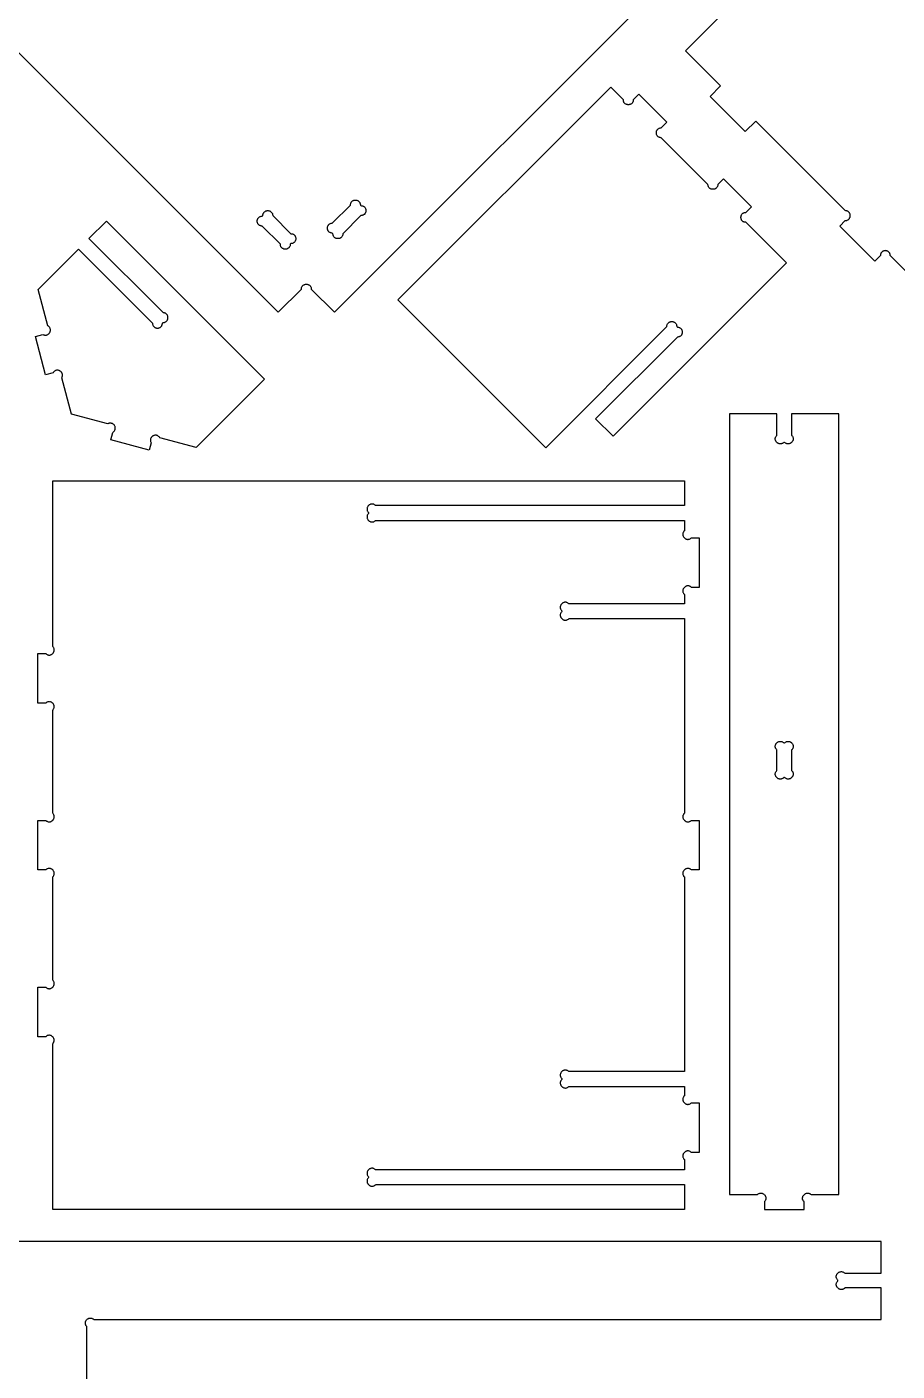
# Model space of a CAD drawing. Extents: x 105 to 1294, y 104 to 1295.
# Drawn here: x 476.9 to 652.4, y 377.7 to 648.8 of the extents above; entities that cross this region are included whole.
import ezdxf

# ---------------------------------------------------------------- set-up
doc = ezdxf.new("R2010")
doc.units = 0
doc.layers.add('LAYER_1', color=62, linetype='CONTINUOUS')

msp = doc.modelspace()

# ---------------------------------------------------------------- linework, layer by layer
at = {"layer": 'LAYER_1'}
for points in [[(668.11, 585.55), (651.04, 602.63), (651.03, 602.73), (651.02, 602.83), (650.99, 602.92), (650.96, 603.02), (650.92, 603.1), (650.87, 603.19), (650.81, 603.26), (650.75, 603.33), (650.67, 603.4), (650.6, 603.46), (650.52, 603.51), (650.43, 603.55), (650.34, 603.58), (650.24, 603.61), (650.14, 603.62), (650.04, 603.63), (649.94, 603.62), (649.84, 603.61), (649.74, 603.58), (649.65, 603.55), (649.56, 603.51), (649.48, 603.46), (649.4, 603.4), (649.33, 603.33), (649.27, 603.26), (649.21, 603.19), (649.16, 603.1), (649.12, 603.02), (649.08, 602.92), (649.06, 602.83), (649.04, 602.73), (649.04, 602.63), (647.92, 601.5), (640.84, 608.58), (641.96, 609.7), (642.07, 609.71), (642.17, 609.72), (642.26, 609.74), (642.35, 609.78), (642.44, 609.82), (642.52, 609.87), (642.6, 609.93), (642.67, 609.99), (642.74, 610.06), (642.79, 610.14), (642.84, 610.22), (642.89, 610.31), (642.92, 610.4), (642.94, 610.5), (642.96, 610.6), (642.96, 610.7), (642.96, 610.8), (642.94, 610.9), (642.92, 611), (642.89, 611.09), (642.84, 611.18), (642.79, 611.26), (642.74, 611.34), (642.67, 611.41), (642.6, 611.47), (642.52, 611.53), (642.44, 611.58), (642.35, 611.62), (642.26, 611.65), (642.17, 611.68), (642.07, 611.69), (641.96, 611.7), (623.89, 629.77), (621.77, 627.65), (614.7, 634.72), (616.82, 636.84), (609.75, 643.92), (696.07, 730.24)], [(457.25, 661.57), (527.61, 591.2), (532.27, 595.86), (532.28, 595.98), (532.29, 596.09), (532.32, 596.2), (532.36, 596.3), (532.4, 596.39), (532.46, 596.47), (532.52, 596.54), (532.58, 596.61), (532.66, 596.67), (532.74, 596.72), (532.82, 596.76), (532.9, 596.8), (532.99, 596.82), (533.08, 596.84), (533.18, 596.85), (533.27, 596.86), (533.36, 596.85), (533.46, 596.84), (533.55, 596.82), (533.64, 596.8), (533.72, 596.76), (533.81, 596.72), (533.89, 596.67), (533.96, 596.61), (534.03, 596.54), (534.09, 596.47), (534.14, 596.39), (534.19, 596.3), (534.22, 596.2), (534.25, 596.09), (534.27, 595.98), (534.27, 595.86), (538.93, 591.2), (606.64, 658.91)], [(489.01, 271.25), (489.01, 386.64), (488.94, 386.72), (488.89, 386.8), (488.83, 386.89), (488.79, 386.98), (488.76, 387.07), (488.74, 387.16), (488.72, 387.26), (488.72, 387.35), (488.72, 387.45), (488.74, 387.54), (488.76, 387.64), (488.79, 387.73), (488.83, 387.82), (488.89, 387.9), (488.94, 387.98), (489.01, 388.06), (489.09, 388.13), (489.17, 388.19), (489.26, 388.24), (489.34, 388.28), (489.44, 388.31), (489.53, 388.33), (489.62, 388.35), (489.72, 388.35), (489.82, 388.35), (489.91, 388.33), (490.01, 388.31), (490.1, 388.28), (490.19, 388.24), (490.27, 388.19), (490.35, 388.13), (490.43, 388.06), (649.19, 388.06), (649.19, 394.43), (641.86, 394.43), (641.77, 394.34), (641.68, 394.28), (641.58, 394.22), (641.49, 394.18), (641.39, 394.15), (641.3, 394.13), (641.2, 394.12), (641.11, 394.12), (641.02, 394.13), (640.92, 394.15), (640.84, 394.17), (640.75, 394.21), (640.67, 394.25), (640.59, 394.31), (640.51, 394.36), (640.45, 394.43), (640.38, 394.49), (640.32, 394.57), (640.27, 394.65), (640.23, 394.73), (640.19, 394.82), (640.17, 394.9), (640.15, 395), (640.14, 395.09), (640.14, 395.18), (640.15, 395.28), (640.17, 395.37), (640.2, 395.47), (640.24, 395.57), (640.3, 395.66), (640.36, 395.75), (640.45, 395.84), (640.45, 396.01), (640.36, 396.1), (640.3, 396.19), (640.24, 396.29), (640.2, 396.38), (640.17, 396.48), (640.15, 396.57), (640.14, 396.67), (640.14, 396.76), (640.15, 396.85), (640.17, 396.95), (640.19, 397.04), (640.23, 397.12), (640.27, 397.2), (640.32, 397.28), (640.38, 397.36), (640.45, 397.42), (640.51, 397.49), (640.59, 397.55), (640.67, 397.6), (640.75, 397.64), (640.84, 397.68), (640.92, 397.7), (641.02, 397.72), (641.11, 397.73), (641.2, 397.73), (641.3, 397.72), (641.39, 397.7), (641.49, 397.67), (641.58, 397.63), (641.68, 397.57), (641.77, 397.51), (641.86, 397.42), (649.19, 397.42), (649.19, 403.79), (377.82, 403.79)]]:
    msp.add_lwpolyline(points, dxfattribs=at)
for points in [[(621.92, 609.34), (621.8, 609.35), (621.69, 609.36), (621.58, 609.39), (621.48, 609.43), (621.39, 609.47), (621.31, 609.53), (621.24, 609.59), (621.17, 609.65), (621.11, 609.73), (621.06, 609.81), (621.02, 609.89), (620.98, 609.97), (620.95, 610.06), (620.94, 610.15), (620.92, 610.25), (620.92, 610.34), (620.92, 610.44), (620.94, 610.53), (620.95, 610.62), (620.98, 610.71), (621.02, 610.79), (621.06, 610.88), (621.11, 610.96), (621.17, 611.03), (621.24, 611.1), (621.31, 611.16), (621.39, 611.21), (621.48, 611.26), (621.58, 611.29), (621.69, 611.32), (621.8, 611.34), (621.92, 611.34), (623.04, 612.46), (617.38, 618.12), (616.26, 617), (616.26, 616.88), (616.24, 616.76), (616.21, 616.66), (616.18, 616.56), (616.13, 616.47), (616.08, 616.39), (616.02, 616.31), (615.95, 616.25), (615.88, 616.19), (615.8, 616.14), (615.72, 616.1), (615.63, 616.06), (615.54, 616.03), (615.45, 616.01), (615.36, 616), (615.26, 616), (615.17, 616), (615.08, 616.01), (614.98, 616.03), (614.89, 616.06), (614.81, 616.1), (614.73, 616.14), (614.65, 616.19), (614.57, 616.25), (614.51, 616.31), (614.45, 616.39), (614.39, 616.47), (614.35, 616.56), (614.31, 616.66), (614.28, 616.76), (614.27, 616.88), (614.26, 617), (604.86, 626.4), (604.74, 626.41), (604.62, 626.42), (604.52, 626.45), (604.42, 626.49), (604.33, 626.53), (604.25, 626.59), (604.18, 626.65), (604.11, 626.71), (604.05, 626.79), (604, 626.87), (603.96, 626.95), (603.92, 627.03), (603.89, 627.12), (603.87, 627.22), (603.86, 627.31), (603.86, 627.4), (603.86, 627.5), (603.87, 627.59), (603.89, 627.68), (603.92, 627.77), (603.96, 627.86), (604, 627.94), (604.05, 628.02), (604.11, 628.09), (604.18, 628.16), (604.25, 628.22), (604.33, 628.27), (604.42, 628.32), (604.52, 628.35), (604.62, 628.38), (604.74, 628.4), (604.86, 628.4), (605.98, 629.52), (600.32, 635.18), (599.2, 634.06), (599.2, 633.94), (599.18, 633.82), (599.15, 633.72), (599.12, 633.62), (599.07, 633.53), (599.02, 633.45), (598.96, 633.37), (598.89, 633.31), (598.82, 633.25), (598.74, 633.2), (598.66, 633.16), (598.57, 633.12), (598.48, 633.09), (598.39, 633.07), (598.3, 633.06), (598.2, 633.06), (598.11, 633.06), (598.02, 633.07), (597.92, 633.09), (597.83, 633.12), (597.75, 633.16), (597.67, 633.2), (597.59, 633.25), (597.51, 633.31), (597.45, 633.37), (597.39, 633.45), (597.33, 633.53), (597.29, 633.62), (597.25, 633.72), (597.22, 633.82), (597.21, 633.94), (597.2, 634.06), (594.67, 636.59), (551.75, 593.68), (581.54, 563.89), (605.97, 588.33), (605.98, 588.45), (606, 588.56), (606.02, 588.66), (606.06, 588.76), (606.1, 588.85), (606.16, 588.93), (606.22, 589.01), (606.29, 589.07), (606.36, 589.13), (606.44, 589.18), (606.52, 589.23), (606.61, 589.26), (606.7, 589.29), (606.79, 589.31), (606.88, 589.32), (606.97, 589.32), (607.07, 589.32), (607.16, 589.31), (607.25, 589.29), (607.34, 589.26), (607.43, 589.23), (607.51, 589.18), (607.59, 589.13), (607.66, 589.07), (607.73, 589.01), (607.79, 588.93), (607.84, 588.85), (607.89, 588.76), (607.92, 588.66), (607.95, 588.56), (607.97, 588.45), (607.97, 588.33), (608.1, 588.2), (608.22, 588.2), (608.33, 588.18), (608.43, 588.15), (608.53, 588.12), (608.62, 588.07), (608.7, 588.02), (608.78, 587.96), (608.84, 587.89), (608.9, 587.82), (608.95, 587.74), (609, 587.66), (609.03, 587.57), (609.06, 587.48), (609.08, 587.39), (609.09, 587.3), (609.09, 587.2), (609.09, 587.11), (609.08, 587.02), (609.06, 586.93), (609.03, 586.84), (609, 586.75), (608.95, 586.67), (608.9, 586.59), (608.84, 586.52), (608.78, 586.45), (608.7, 586.39), (608.62, 586.33), (608.53, 586.29), (608.43, 586.25), (608.33, 586.23), (608.22, 586.21), (608.1, 586.2), (591.61, 569.72), (595.15, 566.19), (630.11, 601.15)], [(538.63, 607.05), (538.51, 607.17), (538.39, 607.18), (538.28, 607.19), (538.17, 607.22), (538.08, 607.26), (537.99, 607.3), (537.9, 607.36), (537.83, 607.42), (537.76, 607.48), (537.71, 607.56), (537.65, 607.64), (537.61, 607.72), (537.58, 607.8), (537.55, 607.89), (537.53, 607.99), (537.52, 608.08), (537.51, 608.17), (537.52, 608.27), (537.53, 608.36), (537.55, 608.45), (537.58, 608.54), (537.61, 608.63), (537.65, 608.71), (537.71, 608.79), (537.76, 608.86), (537.83, 608.93), (537.9, 608.99), (537.99, 609.04), (538.08, 609.09), (538.17, 609.12), (538.28, 609.15), (538.39, 609.17), (538.51, 609.17), (542.17, 612.83), (542.18, 612.93), (542.19, 613.03), (542.22, 613.13), (542.25, 613.22), (542.29, 613.31), (542.34, 613.39), (542.4, 613.47), (542.46, 613.54), (542.53, 613.6), (542.61, 613.66), (542.69, 613.71), (542.78, 613.75), (542.87, 613.78), (542.97, 613.81), (543.07, 613.82), (543.17, 613.83), (543.27, 613.82), (543.37, 613.81), (543.47, 613.78), (543.56, 613.75), (543.65, 613.71), (543.73, 613.66), (543.81, 613.6), (543.88, 613.54), (543.94, 613.47), (544, 613.39), (544.05, 613.31), (544.09, 613.22), (544.13, 613.13), (544.15, 613.03), (544.17, 612.93), (544.17, 612.83), (544.29, 612.71), (544.41, 612.7), (544.53, 612.69), (544.63, 612.66), (544.73, 612.62), (544.82, 612.58), (544.9, 612.52), (544.98, 612.46), (545.04, 612.4), (545.1, 612.32), (545.15, 612.24), (545.19, 612.16), (545.23, 612.08), (545.26, 611.99), (545.28, 611.89), (545.29, 611.8), (545.29, 611.71), (545.29, 611.61), (545.28, 611.52), (545.26, 611.43), (545.23, 611.34), (545.19, 611.25), (545.15, 611.17), (545.1, 611.09), (545.04, 611.02), (544.98, 610.95), (544.9, 610.89), (544.82, 610.84), (544.73, 610.79), (544.63, 610.76), (544.53, 610.73), (544.41, 610.71), (544.29, 610.71), (540.64, 607.05), (540.63, 606.93), (540.61, 606.82), (540.59, 606.71), (540.55, 606.61), (540.5, 606.52), (540.45, 606.44), (540.39, 606.37), (540.32, 606.3), (540.25, 606.24), (540.17, 606.19), (540.09, 606.15), (540, 606.11), (539.91, 606.09), (539.82, 606.07), (539.73, 606.05), (539.63, 606.05), (539.54, 606.05), (539.45, 606.07), (539.36, 606.09), (539.27, 606.11), (539.18, 606.15), (539.1, 606.19), (539.02, 606.24), (538.95, 606.3), (538.88, 606.37), (538.82, 606.44), (538.77, 606.52), (538.72, 606.61), (538.68, 606.71), (538.66, 606.82), (538.64, 606.93)], [(528.03, 604.93), (524.37, 608.59), (524.25, 608.59), (524.14, 608.61), (524.03, 608.64), (523.93, 608.67), (523.84, 608.72), (523.76, 608.77), (523.69, 608.83), (523.62, 608.9), (523.56, 608.97), (523.51, 609.05), (523.47, 609.13), (523.43, 609.22), (523.41, 609.31), (523.39, 609.4), (523.38, 609.49), (523.37, 609.59), (523.38, 609.68), (523.39, 609.77), (523.41, 609.86), (523.43, 609.95), (523.47, 610.04), (523.51, 610.12), (523.56, 610.2), (523.62, 610.27), (523.69, 610.34), (523.76, 610.4), (523.84, 610.46), (523.93, 610.5), (524.03, 610.54), (524.14, 610.56), (524.25, 610.58), (524.37, 610.59), (524.5, 610.71), (524.5, 610.81), (524.52, 610.91), (524.54, 611.01), (524.57, 611.1), (524.62, 611.19), (524.67, 611.27), (524.72, 611.35), (524.79, 611.42), (524.86, 611.48), (524.94, 611.54), (525.02, 611.59), (525.11, 611.63), (525.2, 611.66), (525.29, 611.69), (525.39, 611.7), (525.49, 611.71), (525.6, 611.7), (525.7, 611.69), (525.79, 611.66), (525.88, 611.63), (525.97, 611.59), (526.05, 611.54), (526.13, 611.48), (526.2, 611.42), (526.27, 611.35), (526.32, 611.27), (526.37, 611.19), (526.42, 611.1), (526.45, 611.01), (526.47, 610.91), (526.49, 610.81), (526.5, 610.71), (530.15, 607.05), (530.27, 607.05), (530.39, 607.03), (530.49, 607), (530.59, 606.97), (530.68, 606.92), (530.76, 606.87), (530.84, 606.81), (530.9, 606.74), (530.96, 606.67), (531.01, 606.59), (531.05, 606.51), (531.09, 606.42), (531.12, 606.33), (531.14, 606.24), (531.15, 606.15), (531.15, 606.05), (531.15, 605.96), (531.14, 605.87), (531.12, 605.77), (531.09, 605.69), (531.05, 605.6), (531.01, 605.52), (530.96, 605.44), (530.9, 605.37), (530.84, 605.3), (530.76, 605.24), (530.68, 605.18), (530.59, 605.14), (530.49, 605.1), (530.39, 605.08), (530.27, 605.06), (530.15, 605.05), (530.03, 604.93), (530.02, 604.81), (530.01, 604.69), (529.98, 604.59), (529.94, 604.49), (529.9, 604.4), (529.84, 604.32), (529.78, 604.25), (529.72, 604.18), (529.64, 604.12), (529.56, 604.07), (529.48, 604.03), (529.4, 603.99), (529.31, 603.96), (529.22, 603.95), (529.12, 603.93), (529.03, 603.93), (528.94, 603.93), (528.84, 603.95), (528.75, 603.96), (528.66, 603.99), (528.58, 604.03), (528.49, 604.07), (528.41, 604.12), (528.34, 604.18), (528.27, 604.25), (528.21, 604.32), (528.16, 604.4), (528.11, 604.49), (528.08, 604.59), (528.05, 604.69), (528.03, 604.81)], [(480.15, 586.74), (480.26, 586.68), (480.37, 586.64), (480.47, 586.61), (480.57, 586.6), (480.67, 586.59), (480.77, 586.59), (480.87, 586.61), (480.96, 586.64), (481.04, 586.67), (481.13, 586.71), (481.21, 586.76), (481.28, 586.82), (481.35, 586.88), (481.41, 586.95), (481.47, 587.03), (481.52, 587.11), (481.56, 587.19), (481.6, 587.27), (481.63, 587.36), (481.65, 587.45), (481.66, 587.55), (481.66, 587.64), (481.66, 587.73), (481.64, 587.83), (481.62, 587.92), (481.59, 588.01), (481.54, 588.09), (481.49, 588.18), (481.42, 588.26), (481.34, 588.33), (481.25, 588.41), (481.15, 588.47), (479.19, 595.81), (487.32, 603.94), (502.25, 589.01), (502.25, 588.89), (502.27, 588.77), (502.3, 588.67), (502.33, 588.57), (502.38, 588.48), (502.43, 588.4), (502.49, 588.32), (502.56, 588.26), (502.63, 588.2), (502.71, 588.15), (502.79, 588.11), (502.88, 588.07), (502.97, 588.04), (503.06, 588.02), (503.15, 588.01), (503.25, 588.01), (503.34, 588.01), (503.43, 588.02), (503.53, 588.04), (503.62, 588.07), (503.7, 588.11), (503.78, 588.15), (503.86, 588.2), (503.94, 588.26), (504, 588.32), (504.06, 588.4), (504.12, 588.48), (504.16, 588.57), (504.2, 588.67), (504.23, 588.77), (504.24, 588.89), (504.25, 589.01), (504.37, 589.13), (504.47, 589.13), (504.57, 589.15), (504.67, 589.17), (504.76, 589.21), (504.85, 589.25), (504.93, 589.3), (505.01, 589.36), (505.08, 589.42), (505.14, 589.49), (505.2, 589.57), (505.25, 589.65), (505.29, 589.74), (505.33, 589.83), (505.35, 589.93), (505.36, 590.03), (505.37, 590.13), (505.36, 590.23), (505.35, 590.33), (505.33, 590.43), (505.29, 590.52), (505.25, 590.61), (505.2, 590.69), (505.14, 590.77), (505.08, 590.84), (505.01, 590.9), (504.93, 590.96), (504.85, 591.01), (504.76, 591.05), (504.67, 591.08), (504.57, 591.11), (504.47, 591.12), (504.37, 591.13), (489.44, 606.06), (492.98, 609.59), (524.84, 577.73), (511.04, 563.94), (503.71, 565.9), (503.64, 566), (503.57, 566.09), (503.49, 566.17), (503.41, 566.24), (503.33, 566.29), (503.24, 566.34), (503.15, 566.37), (503.06, 566.39), (502.97, 566.41), (502.88, 566.41), (502.78, 566.41), (502.69, 566.4), (502.6, 566.38), (502.51, 566.35), (502.42, 566.31), (502.34, 566.27), (502.26, 566.22), (502.19, 566.16), (502.12, 566.1), (502.05, 566.03), (502, 565.96), (501.95, 565.88), (501.91, 565.79), (501.87, 565.71), (501.85, 565.62), (501.83, 565.52), (501.83, 565.42), (501.83, 565.32), (501.85, 565.22), (501.88, 565.12), (501.92, 565.01), (501.97, 564.9), (501.57, 563.38), (493.84, 565.45), (494.25, 566.97), (494.33, 567.03), (494.41, 567.09), (494.48, 567.16), (494.55, 567.23), (494.6, 567.31), (494.65, 567.4), (494.68, 567.49), (494.71, 567.58), (494.73, 567.67), (494.75, 567.77), (494.75, 567.87), (494.74, 567.96), (494.72, 568.06), (494.7, 568.15), (494.66, 568.25), (494.61, 568.34), (494.56, 568.42), (494.5, 568.5), (494.43, 568.57), (494.35, 568.64), (494.27, 568.69), (494.19, 568.74), (494.1, 568.78), (494.01, 568.8), (493.91, 568.82), (493.82, 568.84), (493.72, 568.84), (493.62, 568.83), (493.53, 568.81), (493.43, 568.79), (493.34, 568.75), (493.25, 568.7), (485.91, 570.67), (483.95, 578.01), (484.01, 578.12), (484.05, 578.22), (484.08, 578.33), (484.09, 578.43), (484.1, 578.53), (484.1, 578.63), (484.08, 578.72), (484.06, 578.81), (484.02, 578.9), (483.98, 578.99), (483.93, 579.06), (483.87, 579.14), (483.81, 579.21), (483.74, 579.27), (483.66, 579.32), (483.59, 579.38), (483.5, 579.42), (483.42, 579.46), (483.33, 579.48), (483.24, 579.5), (483.14, 579.52), (483.05, 579.52), (482.96, 579.52), (482.87, 579.5), (482.77, 579.48), (482.68, 579.45), (482.6, 579.4), (482.51, 579.35), (482.43, 579.28), (482.36, 579.2), (482.28, 579.11), (482.22, 579.01), (480.69, 578.6), (478.63, 586.33)], [(640.66, 413.25), (640.66, 570.72), (631.14, 570.72), (631.14, 566.38), (631.23, 566.29), (631.29, 566.2), (631.35, 566.11), (631.39, 566.01), (631.42, 565.91), (631.45, 565.82), (631.45, 565.72), (631.45, 565.63), (631.44, 565.54), (631.42, 565.44), (631.4, 565.36), (631.36, 565.27), (631.32, 565.19), (631.27, 565.11), (631.21, 565.03), (631.14, 564.97), (631.08, 564.9), (631, 564.84), (630.92, 564.79), (630.84, 564.75), (630.76, 564.71), (630.67, 564.69), (630.58, 564.67), (630.48, 564.66), (630.39, 564.66), (630.29, 564.67), (630.2, 564.69), (630.1, 564.72), (630.01, 564.76), (629.91, 564.82), (629.82, 564.88), (629.73, 564.97), (629.56, 564.97), (629.47, 564.88), (629.38, 564.82), (629.28, 564.76), (629.19, 564.72), (629.09, 564.69), (629, 564.67), (628.9, 564.66), (628.81, 564.66), (628.71, 564.67), (628.62, 564.69), (628.53, 564.71), (628.45, 564.75), (628.37, 564.79), (628.29, 564.84), (628.21, 564.9), (628.14, 564.97), (628.08, 565.03), (628.02, 565.11), (627.97, 565.19), (627.93, 565.27), (627.89, 565.36), (627.87, 565.44), (627.85, 565.54), (627.84, 565.63), (627.83, 565.72), (627.84, 565.82), (627.86, 565.91), (627.9, 566.01), (627.94, 566.11), (628, 566.2), (628.06, 566.29), (628.14, 566.38), (628.14, 570.72), (618.63, 570.72), (618.63, 413.25), (624.23, 413.25), (624.32, 413.33), (624.41, 413.4), (624.51, 413.46), (624.6, 413.5), (624.7, 413.53), (624.79, 413.55), (624.89, 413.56), (624.98, 413.56), (625.08, 413.55), (625.17, 413.53), (625.26, 413.5), (625.34, 413.47), (625.42, 413.42), (625.5, 413.37), (625.58, 413.31), (625.64, 413.25), (625.71, 413.18), (625.77, 413.11), (625.82, 413.03), (625.86, 412.95), (625.9, 412.86), (625.92, 412.77), (625.94, 412.68), (625.95, 412.59), (625.95, 412.49), (625.94, 412.4), (625.92, 412.3), (625.89, 412.21), (625.85, 412.11), (625.79, 412.02), (625.73, 411.93), (625.64, 411.84), (625.64, 410.25), (633.64, 410.25), (633.64, 411.84), (633.56, 411.93), (633.49, 412.02), (633.44, 412.11), (633.4, 412.21), (633.36, 412.3), (633.34, 412.4), (633.33, 412.49), (633.34, 412.59), (633.35, 412.68), (633.37, 412.77), (633.39, 412.86), (633.43, 412.95), (633.47, 413.03), (633.52, 413.11), (633.58, 413.18), (633.64, 413.25), (633.71, 413.31), (633.79, 413.37), (633.87, 413.42), (633.95, 413.47), (634.03, 413.5), (634.12, 413.53), (634.21, 413.55), (634.31, 413.56), (634.4, 413.56), (634.5, 413.55), (634.59, 413.53), (634.69, 413.5), (634.78, 413.46), (634.88, 413.4), (634.97, 413.33), (635.06, 413.25)], [(482.13, 523.8), (482.13, 557.22), (609.51, 557.22), (609.51, 552.22), (547.23, 552.22), (547.14, 552.3), (547.05, 552.37), (546.96, 552.42), (546.86, 552.47), (546.77, 552.5), (546.67, 552.52), (546.58, 552.53), (546.48, 552.53), (546.39, 552.52), (546.3, 552.5), (546.21, 552.47), (546.12, 552.43), (546.04, 552.39), (545.96, 552.34), (545.89, 552.28), (545.82, 552.22), (545.76, 552.15), (545.7, 552.07), (545.65, 552), (545.6, 551.91), (545.57, 551.83), (545.54, 551.74), (545.52, 551.65), (545.51, 551.55), (545.51, 551.46), (545.52, 551.36), (545.54, 551.27), (545.57, 551.17), (545.61, 551.08), (545.67, 550.98), (545.74, 550.89), (545.82, 550.8), (545.82, 550.63), (545.74, 550.54), (545.67, 550.45), (545.61, 550.36), (545.57, 550.26), (545.54, 550.17), (545.52, 550.07), (545.51, 549.98), (545.51, 549.88), (545.52, 549.79), (545.54, 549.7), (545.57, 549.61), (545.6, 549.52), (545.65, 549.44), (545.7, 549.36), (545.76, 549.29), (545.82, 549.22), (545.89, 549.16), (545.96, 549.1), (546.04, 549.05), (546.12, 549), (546.21, 548.97), (546.3, 548.94), (546.39, 548.92), (546.48, 548.91), (546.58, 548.91), (546.67, 548.92), (546.77, 548.94), (546.86, 548.97), (546.96, 549.01), (547.05, 549.07), (547.14, 549.14), (547.23, 549.22), (609.51, 549.22), (609.51, 547.13), (609.43, 547.04), (609.36, 546.95), (609.3, 546.85), (609.26, 546.76), (609.23, 546.66), (609.21, 546.57), (609.2, 546.47), (609.2, 546.38), (609.21, 546.29), (609.23, 546.19), (609.26, 546.11), (609.29, 546.02), (609.34, 545.94), (609.39, 545.86), (609.45, 545.78), (609.51, 545.72), (609.58, 545.65), (609.65, 545.59), (609.73, 545.54), (609.81, 545.5), (609.9, 545.46), (609.99, 545.44), (610.08, 545.42), (610.17, 545.41), (610.27, 545.41), (610.36, 545.42), (610.46, 545.44), (610.55, 545.47), (610.65, 545.51), (610.74, 545.57), (610.83, 545.63), (610.92, 545.72), (612.51, 545.72), (612.51, 535.72), (610.92, 535.72), (610.83, 535.8), (610.74, 535.87), (610.65, 535.92), (610.55, 535.97), (610.46, 536), (610.36, 536.02), (610.27, 536.03), (610.17, 536.03), (610.08, 536.02), (609.99, 536), (609.9, 535.97), (609.81, 535.93), (609.73, 535.89), (609.65, 535.84), (609.58, 535.78), (609.51, 535.72), (609.45, 535.65), (609.39, 535.58), (609.34, 535.5), (609.29, 535.41), (609.26, 535.33), (609.23, 535.24), (609.21, 535.15), (609.2, 535.06), (609.2, 534.96), (609.21, 534.87), (609.23, 534.77), (609.26, 534.67), (609.3, 534.58), (609.36, 534.49), (609.43, 534.39), (609.51, 534.3), (609.51, 532.42), (586.2, 532.42), (586.11, 532.5), (586.02, 532.57), (585.93, 532.62), (585.83, 532.66), (585.73, 532.7), (585.64, 532.72), (585.54, 532.73), (585.45, 532.73), (585.36, 532.72), (585.27, 532.7), (585.18, 532.67), (585.09, 532.63), (585.01, 532.59), (584.93, 532.54), (584.86, 532.48), (584.79, 532.42), (584.72, 532.35), (584.67, 532.27), (584.61, 532.19), (584.57, 532.11), (584.54, 532.03), (584.51, 531.94), (584.49, 531.85), (584.48, 531.75), (584.48, 531.66), (584.49, 531.56), (584.51, 531.47), (584.54, 531.37), (584.58, 531.28), (584.64, 531.18), (584.71, 531.09), (584.79, 531), (584.79, 530.83), (584.71, 530.74), (584.64, 530.65), (584.58, 530.56), (584.54, 530.46), (584.51, 530.37), (584.49, 530.27), (584.48, 530.17), (584.48, 530.08), (584.49, 529.99), (584.51, 529.9), (584.54, 529.81), (584.57, 529.72), (584.61, 529.64), (584.67, 529.56), (584.72, 529.49), (584.79, 529.42), (584.86, 529.35), (584.93, 529.3), (585.01, 529.25), (585.09, 529.2), (585.18, 529.17), (585.27, 529.14), (585.36, 529.12), (585.45, 529.11), (585.54, 529.11), (585.64, 529.12), (585.73, 529.14), (585.83, 529.17), (585.93, 529.21), (586.02, 529.27), (586.11, 529.34), (586.2, 529.42), (609.51, 529.42), (609.51, 490.16), (609.43, 490.07), (609.36, 489.97), (609.3, 489.88), (609.26, 489.79), (609.23, 489.69), (609.21, 489.59), (609.2, 489.5), (609.2, 489.41), (609.21, 489.31), (609.23, 489.22), (609.26, 489.13), (609.29, 489.05), (609.34, 488.96), (609.39, 488.89), (609.45, 488.81), (609.51, 488.74), (609.58, 488.68), (609.65, 488.62), (609.73, 488.57), (609.81, 488.53), (609.9, 488.49), (609.99, 488.46), (610.08, 488.44), (610.17, 488.43), (610.27, 488.43), (610.36, 488.44), (610.46, 488.46), (610.55, 488.49), (610.65, 488.54), (610.74, 488.59), (610.83, 488.66), (610.92, 488.74), (612.51, 488.74), (612.51, 478.74), (610.92, 478.74), (610.83, 478.82), (610.74, 478.89), (610.65, 478.95), (610.55, 478.99), (610.46, 479.02), (610.36, 479.04), (610.27, 479.05), (610.17, 479.05), (610.08, 479.04), (609.99, 479.02), (609.9, 478.99), (609.81, 478.96), (609.73, 478.91), (609.65, 478.86), (609.58, 478.8), (609.51, 478.74), (609.45, 478.67), (609.39, 478.6), (609.34, 478.52), (609.29, 478.44), (609.26, 478.35), (609.23, 478.26), (609.21, 478.17), (609.2, 478.08), (609.2, 477.98), (609.21, 477.89), (609.23, 477.79), (609.26, 477.7), (609.3, 477.6), (609.36, 477.51), (609.43, 477.42), (609.51, 477.33), (609.51, 438.07), (586.2, 438.07), (586.11, 438.15), (586.02, 438.22), (585.93, 438.28), (585.83, 438.32), (585.73, 438.35), (585.64, 438.37), (585.54, 438.38), (585.45, 438.38), (585.36, 438.37), (585.27, 438.35), (585.18, 438.32), (585.09, 438.29), (585.01, 438.24), (584.93, 438.19), (584.86, 438.13), (584.79, 438.07), (584.72, 438), (584.67, 437.93), (584.61, 437.85), (584.57, 437.77), (584.54, 437.68), (584.51, 437.59), (584.49, 437.5), (584.48, 437.41), (584.48, 437.31), (584.49, 437.22), (584.51, 437.12), (584.54, 437.03), (584.58, 436.93), (584.64, 436.84), (584.71, 436.75), (584.79, 436.66), (584.79, 436.48), (584.71, 436.39), (584.64, 436.3), (584.58, 436.21), (584.54, 436.11), (584.51, 436.02), (584.49, 435.92), (584.48, 435.83), (584.48, 435.73), (584.49, 435.64), (584.51, 435.55), (584.54, 435.46), (584.57, 435.37), (584.61, 435.29), (584.67, 435.21), (584.72, 435.14), (584.79, 435.07), (584.86, 435), (584.93, 434.95), (585.01, 434.9), (585.09, 434.85), (585.18, 434.82), (585.27, 434.79), (585.36, 434.77), (585.45, 434.76), (585.54, 434.76), (585.64, 434.77), (585.73, 434.79), (585.83, 434.82), (585.93, 434.86), (586.02, 434.92), (586.11, 434.99), (586.2, 435.07), (609.51, 435.07), (609.51, 433.18), (609.43, 433.09), (609.36, 433), (609.3, 432.91), (609.26, 432.81), (609.23, 432.72), (609.21, 432.62), (609.2, 432.53), (609.2, 432.43), (609.21, 432.34), (609.23, 432.25), (609.26, 432.16), (609.29, 432.07), (609.34, 431.99), (609.39, 431.91), (609.45, 431.84), (609.51, 431.77), (609.58, 431.71), (609.65, 431.65), (609.73, 431.6), (609.81, 431.55), (609.9, 431.52), (609.99, 431.49), (610.08, 431.47), (610.17, 431.46), (610.27, 431.46), (610.36, 431.47), (610.46, 431.49), (610.55, 431.52), (610.65, 431.56), (610.74, 431.62), (610.83, 431.69), (610.92, 431.77), (612.51, 431.77), (612.51, 421.77), (610.92, 421.77), (610.83, 421.85), (610.74, 421.92), (610.65, 421.97), (610.55, 422.02), (610.46, 422.05), (610.36, 422.07), (610.27, 422.08), (610.17, 422.08), (610.08, 422.07), (609.99, 422.05), (609.9, 422.02), (609.81, 421.98), (609.73, 421.94), (609.65, 421.89), (609.58, 421.83), (609.51, 421.77), (609.45, 421.7), (609.39, 421.63), (609.34, 421.55), (609.29, 421.46), (609.26, 421.38), (609.23, 421.29), (609.21, 421.2), (609.2, 421.11), (609.2, 421.01), (609.21, 420.92), (609.23, 420.82), (609.26, 420.72), (609.3, 420.63), (609.36, 420.54), (609.43, 420.44), (609.51, 420.35), (609.51, 418.27), (547.23, 418.27), (547.14, 418.35), (547.05, 418.42), (546.96, 418.47), (546.86, 418.52), (546.77, 418.55), (546.67, 418.57), (546.58, 418.58), (546.48, 418.58), (546.39, 418.57), (546.3, 418.55), (546.21, 418.52), (546.12, 418.48), (546.04, 418.44), (545.96, 418.39), (545.89, 418.33), (545.82, 418.27), (545.76, 418.2), (545.7, 418.13), (545.65, 418.05), (545.6, 417.96), (545.57, 417.88), (545.54, 417.79), (545.52, 417.7), (545.51, 417.61), (545.51, 417.51), (545.52, 417.42), (545.54, 417.32), (545.57, 417.22), (545.61, 417.13), (545.67, 417.04), (545.74, 416.94), (545.82, 416.85), (545.82, 416.68), (545.74, 416.6), (545.67, 416.5), (545.61, 416.41), (545.57, 416.31), (545.54, 416.22), (545.52, 416.12), (545.51, 416.03), (545.51, 415.93), (545.52, 415.84), (545.54, 415.75), (545.57, 415.66), (545.6, 415.57), (545.65, 415.49), (545.7, 415.41), (545.76, 415.34), (545.82, 415.27), (545.89, 415.21), (545.96, 415.15), (546.04, 415.1), (546.12, 415.05), (546.21, 415.02), (546.3, 414.99), (546.39, 414.97), (546.48, 414.96), (546.58, 414.96), (546.67, 414.97), (546.77, 414.99), (546.86, 415.02), (546.96, 415.06), (547.05, 415.12), (547.14, 415.19), (547.23, 415.27), (609.51, 415.27), (609.51, 410.27), (482.13, 410.27), (482.13, 443.69), (482.19, 443.76), (482.25, 443.84), (482.3, 443.93), (482.35, 444.02), (482.38, 444.11), (482.4, 444.2), (482.41, 444.3), (482.42, 444.39), (482.41, 444.49), (482.4, 444.58), (482.38, 444.68), (482.35, 444.77), (482.3, 444.86), (482.25, 444.94), (482.19, 445.02), (482.13, 445.1), (482.05, 445.17), (481.97, 445.23), (481.88, 445.28), (481.79, 445.32), (481.7, 445.35), (481.61, 445.38), (481.51, 445.39), (481.42, 445.39), (481.32, 445.39), (481.23, 445.38), (481.13, 445.35), (481.04, 445.32), (480.95, 445.28), (480.87, 445.23), (480.79, 445.17), (480.71, 445.1), (479.13, 445.1), (479.13, 455.1), (480.71, 455.1), (480.8, 455.02), (480.89, 454.95), (480.99, 454.9), (481.08, 454.85), (481.18, 454.82), (481.27, 454.8), (481.37, 454.79), (481.46, 454.79), (481.56, 454.8), (481.65, 454.82), (481.74, 454.85), (481.82, 454.89), (481.9, 454.93), (481.98, 454.98), (482.06, 455.04), (482.13, 455.1), (482.19, 455.17), (482.25, 455.24), (482.3, 455.32), (482.34, 455.41), (482.38, 455.49), (482.41, 455.58), (482.42, 455.67), (482.44, 455.76), (482.44, 455.86), (482.43, 455.95), (482.41, 456.05), (482.37, 456.15), (482.33, 456.24), (482.28, 456.33), (482.21, 456.43), (482.13, 456.52), (482.13, 477.33), (482.21, 477.42), (482.28, 477.51), (482.33, 477.6), (482.37, 477.7), (482.41, 477.79), (482.43, 477.89), (482.44, 477.98), (482.44, 478.08), (482.42, 478.17), (482.41, 478.26), (482.38, 478.35), (482.34, 478.44), (482.3, 478.52), (482.25, 478.6), (482.19, 478.67), (482.13, 478.74), (482.06, 478.8), (481.98, 478.86), (481.9, 478.91), (481.82, 478.96), (481.74, 478.99), (481.65, 479.02), (481.56, 479.04), (481.46, 479.05), (481.37, 479.05), (481.27, 479.04), (481.18, 479.02), (481.08, 478.99), (480.99, 478.95), (480.89, 478.89), (480.8, 478.82), (480.71, 478.74), (479.13, 478.74), (479.13, 488.74), (480.71, 488.74), (480.8, 488.66), (480.89, 488.59), (480.99, 488.54), (481.08, 488.49), (481.18, 488.46), (481.27, 488.44), (481.37, 488.43), (481.46, 488.43), (481.56, 488.44), (481.65, 488.46), (481.74, 488.49), (481.82, 488.53), (481.9, 488.57), (481.98, 488.62), (482.06, 488.68), (482.13, 488.74), (482.19, 488.81), (482.25, 488.89), (482.3, 488.96), (482.34, 489.05), (482.38, 489.13), (482.41, 489.22), (482.42, 489.31), (482.44, 489.41), (482.44, 489.5), (482.43, 489.59), (482.41, 489.69), (482.37, 489.79), (482.33, 489.88), (482.28, 489.97), (482.21, 490.07), (482.13, 490.16), (482.13, 510.97), (482.19, 511.04), (482.25, 511.12), (482.3, 511.21), (482.35, 511.3), (482.38, 511.39), (482.4, 511.48), (482.41, 511.58), (482.42, 511.68), (482.41, 511.77), (482.4, 511.87), (482.38, 511.96), (482.35, 512.05), (482.3, 512.14), (482.25, 512.23), (482.19, 512.31), (482.13, 512.38), (482.05, 512.45), (481.97, 512.51), (481.88, 512.56), (481.79, 512.6), (481.7, 512.63), (481.61, 512.66), (481.51, 512.67), (481.42, 512.68), (481.32, 512.67), (481.23, 512.66), (481.13, 512.63), (481.04, 512.6), (480.95, 512.56), (480.87, 512.51), (480.79, 512.45), (480.71, 512.38), (479.13, 512.38), (479.13, 522.38), (480.71, 522.38), (480.8, 522.3), (480.89, 522.23), (480.99, 522.18), (481.08, 522.13), (481.18, 522.1), (481.27, 522.08), (481.37, 522.07), (481.46, 522.07), (481.56, 522.08), (481.65, 522.1), (481.74, 522.13), (481.82, 522.17), (481.9, 522.21), (481.98, 522.26), (482.06, 522.32), (482.13, 522.38), (482.19, 522.45), (482.25, 522.53), (482.3, 522.6), (482.34, 522.69), (482.38, 522.77), (482.41, 522.86), (482.42, 522.95), (482.44, 523.05), (482.44, 523.14), (482.43, 523.24), (482.41, 523.33), (482.37, 523.43), (482.33, 523.52), (482.28, 523.62), (482.21, 523.71)], [(631.14, 498.77), (631.23, 498.68), (631.29, 498.59), (631.35, 498.5), (631.39, 498.4), (631.42, 498.3), (631.45, 498.21), (631.45, 498.11), (631.45, 498.02), (631.44, 497.93), (631.42, 497.83), (631.4, 497.75), (631.36, 497.66), (631.32, 497.58), (631.27, 497.5), (631.21, 497.43), (631.14, 497.36), (631.08, 497.29), (631, 497.24), (630.92, 497.18), (630.84, 497.14), (630.76, 497.1), (630.67, 497.08), (630.58, 497.06), (630.48, 497.05), (630.39, 497.05), (630.29, 497.06), (630.2, 497.08), (630.1, 497.11), (630.01, 497.15), (629.91, 497.21), (629.82, 497.28), (629.73, 497.36), (629.56, 497.36), (629.47, 497.28), (629.38, 497.21), (629.28, 497.15), (629.19, 497.11), (629.09, 497.08), (629, 497.06), (628.9, 497.05), (628.81, 497.05), (628.71, 497.06), (628.62, 497.08), (628.53, 497.1), (628.45, 497.14), (628.37, 497.18), (628.29, 497.24), (628.21, 497.29), (628.14, 497.36), (628.08, 497.43), (628.02, 497.5), (627.97, 497.58), (627.93, 497.66), (627.89, 497.75), (627.87, 497.83), (627.85, 497.93), (627.84, 498.02), (627.83, 498.11), (627.84, 498.21), (627.86, 498.3), (627.9, 498.4), (627.94, 498.5), (628, 498.59), (628.06, 498.68), (628.14, 498.77), (628.14, 502.95), (628.06, 503.03), (628, 503.13), (627.94, 503.22), (627.9, 503.32), (627.86, 503.41), (627.84, 503.51), (627.83, 503.6), (627.84, 503.7), (627.85, 503.79), (627.87, 503.88), (627.89, 503.97), (627.93, 504.06), (627.97, 504.14), (628.02, 504.22), (628.08, 504.29), (628.14, 504.36), (628.21, 504.42), (628.29, 504.48), (628.37, 504.53), (628.45, 504.57), (628.53, 504.61), (628.62, 504.64), (628.71, 504.66), (628.81, 504.67), (628.9, 504.67), (629, 504.66), (629.09, 504.64), (629.19, 504.61), (629.28, 504.56), (629.38, 504.51), (629.47, 504.44), (629.56, 504.36), (629.73, 504.36), (629.82, 504.44), (629.91, 504.51), (630.01, 504.56), (630.1, 504.61), (630.2, 504.64), (630.29, 504.66), (630.39, 504.67), (630.48, 504.67), (630.58, 504.66), (630.67, 504.64), (630.76, 504.61), (630.84, 504.57), (630.92, 504.53), (631, 504.48), (631.08, 504.42), (631.14, 504.36), (631.21, 504.29), (631.27, 504.22), (631.32, 504.14), (631.36, 504.06), (631.4, 503.97), (631.42, 503.88), (631.44, 503.79), (631.45, 503.7), (631.45, 503.6), (631.45, 503.51), (631.42, 503.41), (631.39, 503.32), (631.35, 503.22), (631.29, 503.13), (631.23, 503.03), (631.14, 502.95)]]:
    msp.add_lwpolyline(points, close=True, dxfattribs=at)

doc.saveas('drawing.dxf')
